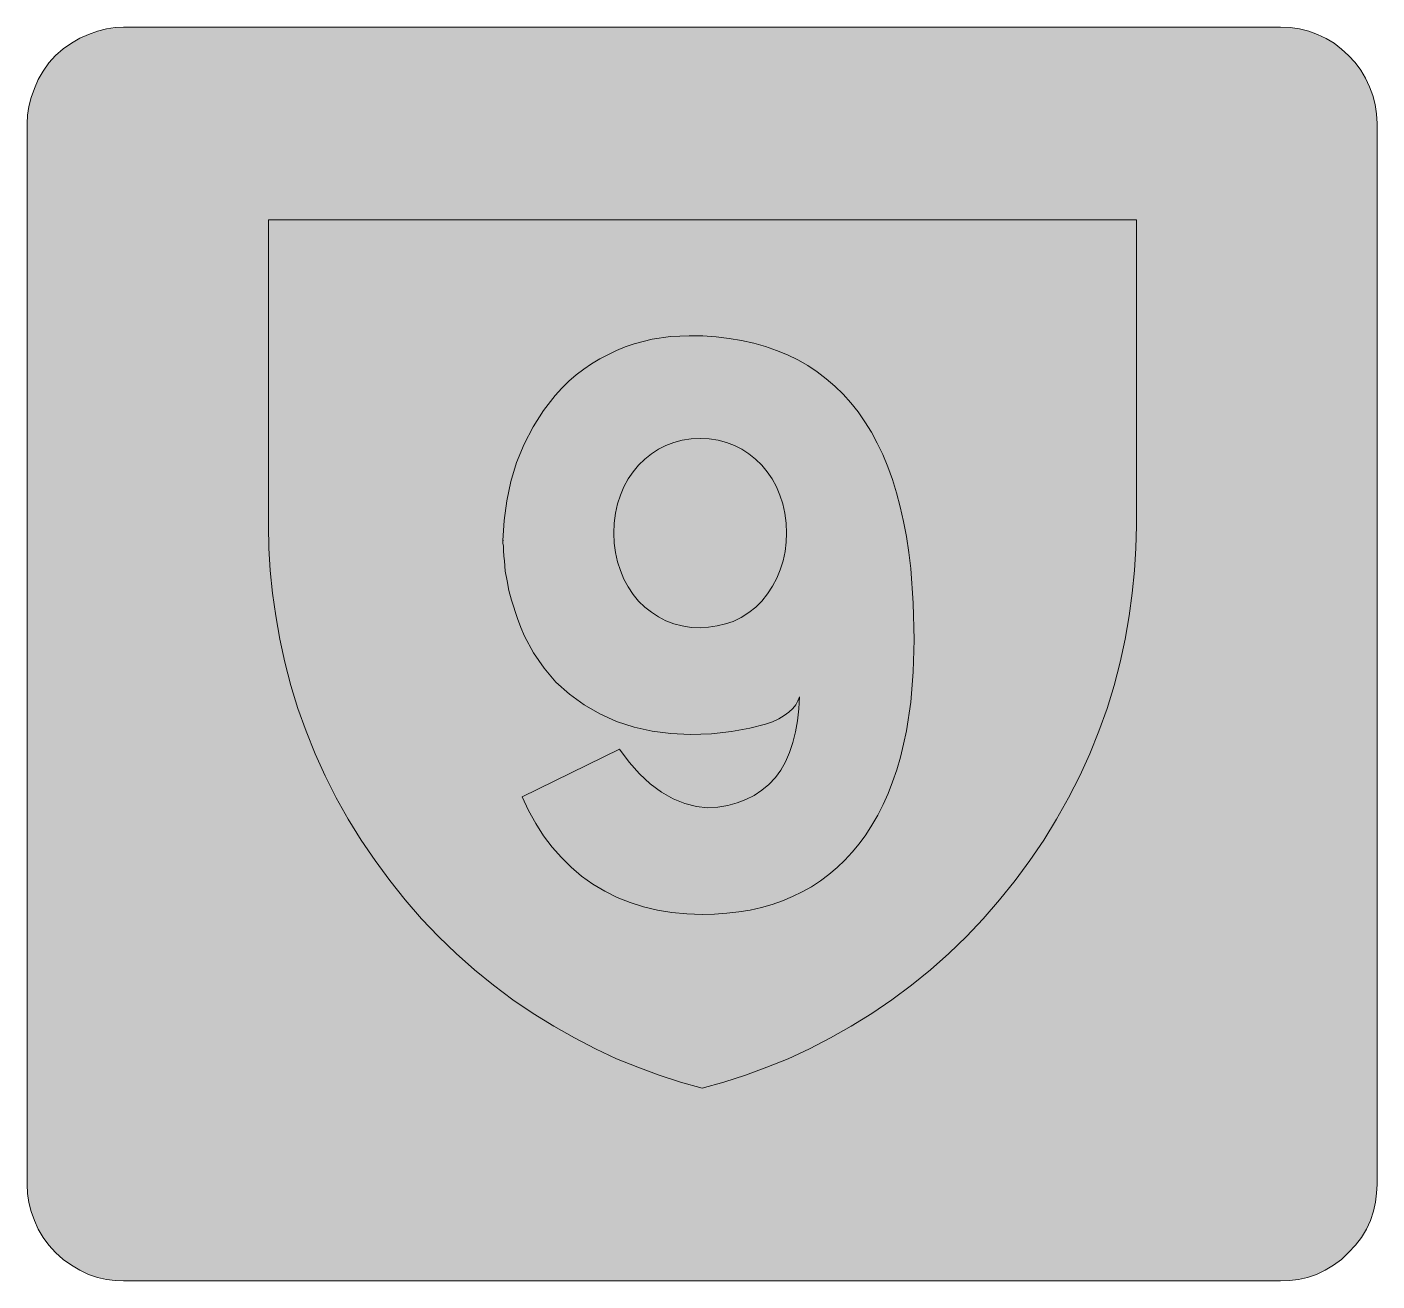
# Model space of a CAD drawing. Header units: metres. Extents: x 153 to 418, y 13 to 259.
import ezdxf

# ---------------------------------------------------------------- set-up
doc = ezdxf.new("R2010")
doc.units = ezdxf.units.M
for name, color, linetype, true_color in [('FILL_BLACK_000000', 7, 'Continuous', 0x000000), ('FILL_BLUE_0000FF', 7, 'Continuous', 0x0000ff), ('FILL_YELLOW_FFFF00', 7, 'Continuous', 0xffff00), ('STROKE_BLACK_000000', 7, 'Continuous', 0x000000)]:
    doc.layers.add(name, color=color, linetype=linetype, true_color=true_color)

msp = doc.modelspace()

# ---------------------------------------------------------------- hatches: boundary and pattern name
at = {"layer": 'FILL_BLACK_000000', "true_color": 0x000000}
h = msp.add_hatch(color=7, dxfattribs=at)
h.dxf.hatch_style = 1
h.paths.add_polyline_path([(247.11, 166.01), (247.92, 169.81), (249, 173.52), (250.49, 177.09), (252.24, 180.5), (254.27, 183.7), (256.56, 186.66), (257.88, 188.09), (259.25, 189.43), (260.69, 190.67), (262.19, 191.81), (263.73, 192.86), (265.32, 193.82), (268.62, 195.48), (270.32, 196.17), (272.06, 196.77), (275.6, 197.66), (279.2, 198.19), (282.84, 198.36), (285.53, 198.3), (288.15, 198.12), (290.68, 197.83), (293.13, 197.42), (295.5, 196.89), (297.78, 196.24), (299.98, 195.48), (302.1, 194.6), (304.13, 193.61), (306.08, 192.5), (307.94, 191.27), (309.72, 189.93), (311.41, 188.47), (313.02, 186.9), (314.53, 185.22), (315.96, 183.42), (317.3, 181.5), (318.55, 179.47), (319.71, 177.32), (320.79, 175.05), (321.78, 172.67), (322.68, 170.17), (323.49, 167.55), (324.22, 164.81), (324.86, 161.96), (325.41, 159), (325.88, 155.91), (326.26, 152.72), (326.77, 145.98), (326.94, 138.78), (326.77, 132.48), (326.27, 126.54), (325.42, 120.96), (324.87, 118.32), (324.24, 115.76), (323.52, 113.3), (322.72, 110.94), (321.84, 108.68), (320.87, 106.51), (319.81, 104.44), (318.67, 102.46), (317.45, 100.59), (316.14, 98.82), (314.78, 97.15), (313.35, 95.59), (311.83, 94.13), (310.24, 92.78), (308.57, 91.54), (306.83, 90.4), (305.01, 89.37), (303.11, 88.45), (301.14, 87.63), (299.1, 86.92), (296.99, 86.33), (294.8, 85.83), (292.55, 85.45), (290.22, 85.18), (287.82, 85.01), (285.36, 84.96), (282.37, 85.05), (279.46, 85.33), (276.64, 85.8), (273.91, 86.45), (271.27, 87.28), (268.73, 88.3), (266.29, 89.51), (263.94, 90.9), (261.77, 92.47), (259.72, 94.2), (257.8, 96.1), (256, 98.17), (254.32, 100.39), (252.78, 102.77), (251.36, 105.31), (250.08, 108), (269.16, 117.36), (271.09, 114.8), (273.1, 112.52), (275.21, 110.55), (277.44, 108.9), (279.73, 107.61), (282.01, 106.7), (284.25, 106.12), (286.44, 105.84), (288.48, 105.99), (290.42, 106.31), (292.25, 106.8), (293.98, 107.46), (295.59, 108.29), (297.1, 109.28), (298.49, 110.45), (299.76, 111.78), (300.8, 113.23), (301.74, 114.86), (302.54, 116.67), (303.18, 118.62), (303.68, 120.71), (304.08, 122.92), (304.34, 125.23), (304.44, 127.62), (304.16, 126.82), (303.73, 126.04), (303.14, 125.29), (302.39, 124.58), (301.49, 123.91), (300.42, 123.29), (299.18, 122.73), (297.78, 122.22), (294.72, 121.43), (291.12, 120.78), (287.21, 120.38), (283.02, 120.24), (279.28, 120.41), (275.62, 120.89), (272.06, 121.68), (268.62, 122.76), (265.35, 124.25), (262.28, 126.02), (259.41, 128.1), (256.74, 130.5), (254.42, 133.23), (252.35, 136.24), (250.59, 139.49), (249.84, 141.18), (249.18, 142.92), (247.99, 146.54), (247.53, 148.41), (247.2, 150.3), (246.8, 152.21), (246.66, 154.26), (246.5, 155.18), (246.48, 156.24), (246.48, 157.14), (246.3, 157.68), (246.3, 158.22), (246.57, 162.13), (247.11, 166.01)])
h.paths.add_polyline_path([(281.5, 177.87), (279.86, 177.45), (278.3, 176.87), (276.82, 176.13), (275.43, 175.24), (274.14, 174.19), (272.94, 172.98), (271.85, 171.7), (270.89, 170.29), (270.06, 168.77), (269.36, 167.13), (268.81, 165.39), (268.41, 163.56), (268.16, 161.65), (268.08, 159.66), (268.16, 157.73), (268.41, 155.86), (268.81, 154.05), (269.36, 152.33), (270.06, 150.68), (270.89, 149.13), (271.85, 147.68), (272.94, 146.34), (274.14, 145.19), (275.43, 144.16), (276.82, 143.26), (278.3, 142.52), (279.86, 141.92), (281.5, 141.48), (283.21, 141.21), (285, 141.12), (286.65, 141.22), (288.31, 141.48), (289.94, 141.88), (291.48, 142.38), (293.06, 143.15), (294.54, 144.09), (295.88, 145.16), (297.06, 146.34), (298.2, 147.75), (299.2, 149.27), (300.02, 150.85), (300.66, 152.46), (301.24, 154.24), (301.63, 156.06), (301.85, 157.88), (301.92, 159.66), (301.84, 161.65), (301.59, 163.56), (301.19, 165.39), (300.64, 167.13), (299.94, 168.77), (299.11, 170.29), (298.15, 171.7), (297.06, 172.98), (295.86, 174.19), (294.57, 175.24), (293.18, 176.13), (291.71, 176.87), (290.14, 177.45), (288.5, 177.87), (286.79, 178.12), (285, 178.2), (283.21, 178.12), (281.5, 177.87)], flags=16)
at = {"layer": 'FILL_BLUE_0000FF', "true_color": 0x0000ff}
h = msp.add_hatch(color=7, dxfattribs=at)
h.dxf.hatch_style = 1
h.paths.add_polyline_path([(400.64, 258.75), (402.49, 258.47), (404.29, 258.02), (406.03, 257.4), (407.69, 256.61), (409.26, 255.65), (410.73, 254.53), (412.08, 253.26), (413.35, 251.86), (414.47, 250.37), (415.43, 248.79), (416.22, 247.14), (416.84, 245.42), (417.29, 243.64), (417.57, 241.81), (417.66, 239.94), (417.66, 32.04), (417.59, 30.36), (417.37, 28.6), (416.98, 26.8), (416.4, 25.02), (415.62, 23.3), (414.65, 21.67), (413.46, 20.13), (412.08, 18.72), (410.67, 17.36), (409.13, 16.22), (407.5, 15.25), (405.78, 14.4), (404.03, 13.82), (402.27, 13.43), (400.52, 13.21), (398.76, 13.14), (171.96, 13.14), (170.31, 13.21), (168.61, 13.43), (166.87, 13.82), (165.12, 14.4), (163.4, 15.25), (161.75, 16.22), (160.16, 17.36), (158.64, 18.72), (157.36, 20.13), (156.23, 21.67), (155.27, 23.3), (154.5, 25.02), (153.9, 26.78), (153.44, 28.53), (153.16, 30.29), (153.06, 32.04), (153.06, 239.94), (153.16, 241.59), (153.44, 243.29), (153.9, 245.03), (154.5, 246.78), (155.27, 248.53), (156.23, 250.22), (157.36, 251.82), (158.64, 253.26), (160.16, 254.54), (161.75, 255.67), (163.4, 256.63), (165.12, 257.4), (166.87, 258), (168.61, 258.46), (170.31, 258.74), (171.96, 258.84), (398.76, 258.84), (400.64, 258.75)])
at = {"layer": 'FILL_YELLOW_FFFF00', "true_color": 0xffff00}
h = msp.add_hatch(color=7, dxfattribs=at)
h.dxf.hatch_style = 1
h.paths.add_polyline_path([(281.17, 52.12), (276.99, 53.48), (272.8, 55.02), (268.62, 56.7), (264.47, 58.66), (260.36, 60.77), (256.29, 63.05), (252.24, 65.52), (248.31, 68.23), (244.49, 71.09), (240.78, 74.11), (237.19, 77.29), (233.72, 80.62), (230.4, 84.12), (227.2, 87.79), (224.16, 91.62), (221.28, 95.52), (218.56, 99.54), (216.03, 103.65), (213.67, 107.84), (211.51, 112.11), (209.53, 116.45), (207.75, 120.84), (206.16, 125.28), (204.78, 129.84), (203.59, 134.37), (202.62, 138.9), (201.84, 143.46), (201.16, 147.91), (200.71, 152.35), (200.47, 156.75), (200.4, 161.1), (200.4, 221.04), (370.5, 221.04), (370.5, 161.1), (370.4, 156.75), (370.12, 152.35), (369.66, 147.91), (369.06, 143.46), (368.28, 138.9), (367.3, 134.37), (366.12, 129.84), (364.74, 125.28), (363.15, 120.84), (361.37, 116.45), (359.39, 112.11), (357.22, 107.84), (354.87, 103.65), (352.34, 99.54), (349.62, 95.52), (346.74, 91.62), (343.7, 87.79), (340.5, 84.12), (337.18, 80.62), (333.71, 77.29), (330.12, 74.11), (326.41, 71.09), (322.59, 68.23), (318.66, 65.52), (314.61, 63.05), (310.54, 60.77), (306.43, 58.66), (302.28, 56.7), (298.09, 55.02), (293.89, 53.48), (289.65, 52.12), (285.36, 50.94), (281.17, 52.12)])

# ---------------------------------------------------------------- linework, layer by layer
at = {"layer": 'FILL_BLACK_000000', "lineweight": 0, "true_color": 0x000000}
for points in [[(247.11, 166.01), (247.92, 169.81), (249, 173.52), (250.49, 177.09), (252.24, 180.5), (254.27, 183.7), (256.56, 186.66), (257.88, 188.09), (259.25, 189.43), (260.69, 190.67), (262.19, 191.81), (263.73, 192.86), (265.32, 193.82), (268.62, 195.48), (270.32, 196.17), (272.06, 196.77), (275.6, 197.66), (279.2, 198.19), (282.84, 198.36), (285.53, 198.3), (288.15, 198.12), (290.68, 197.83), (293.13, 197.42), (295.5, 196.89), (297.78, 196.24), (299.98, 195.48), (302.1, 194.6), (304.13, 193.61), (306.08, 192.5), (307.94, 191.27), (309.72, 189.93), (311.41, 188.47), (313.02, 186.9), (314.53, 185.22), (315.96, 183.42), (317.3, 181.5), (318.55, 179.47), (319.71, 177.32), (320.79, 175.05), (321.78, 172.67), (322.68, 170.17), (323.49, 167.55), (324.22, 164.81), (324.86, 161.96), (325.41, 159), (325.88, 155.91), (326.26, 152.72), (326.77, 145.98), (326.94, 138.78), (326.77, 132.48), (326.27, 126.54), (325.42, 120.96), (324.87, 118.32), (324.24, 115.76), (323.52, 113.3), (322.72, 110.94), (321.84, 108.68), (320.87, 106.51), (319.81, 104.44), (318.67, 102.46), (317.45, 100.59), (316.14, 98.82), (314.78, 97.15), (313.35, 95.59), (311.83, 94.13), (310.24, 92.78), (308.57, 91.54), (306.83, 90.4), (305.01, 89.37), (303.11, 88.45), (301.14, 87.63), (299.1, 86.92), (296.99, 86.33), (294.8, 85.83), (292.55, 85.45), (290.22, 85.18), (287.82, 85.01), (285.36, 84.96), (282.37, 85.05), (279.46, 85.33), (276.64, 85.8), (273.91, 86.45), (271.27, 87.28), (268.73, 88.3), (266.29, 89.51), (263.94, 90.9), (261.77, 92.47), (259.72, 94.2), (257.8, 96.1), (256, 98.17), (254.32, 100.39), (252.78, 102.77), (251.36, 105.31), (250.08, 108), (269.16, 117.36), (271.09, 114.8), (273.1, 112.52), (275.21, 110.55), (277.44, 108.9), (279.73, 107.61), (282.01, 106.7), (284.25, 106.12), (286.44, 105.84), (288.48, 105.99), (290.42, 106.31), (292.25, 106.8), (293.98, 107.46), (295.59, 108.29), (297.1, 109.28), (298.49, 110.45), (299.76, 111.78), (300.8, 113.23), (301.74, 114.86), (302.54, 116.67), (303.18, 118.62), (303.68, 120.71), (304.08, 122.92), (304.34, 125.23), (304.44, 127.62), (304.16, 126.82), (303.73, 126.04), (303.14, 125.29), (302.39, 124.58), (301.49, 123.91), (300.42, 123.29), (299.18, 122.73), (297.78, 122.22), (294.72, 121.43), (291.12, 120.78), (287.21, 120.38), (283.02, 120.24), (279.28, 120.41), (275.62, 120.89), (272.06, 121.68), (268.62, 122.76), (265.35, 124.25), (262.28, 126.02), (259.41, 128.1), (256.74, 130.5), (254.42, 133.23), (252.35, 136.24), (250.59, 139.49), (249.84, 141.18), (249.18, 142.92), (247.99, 146.54), (247.53, 148.41), (247.2, 150.3), (246.8, 152.21), (246.66, 154.26), (246.5, 155.18), (246.48, 156.24), (246.48, 157.14), (246.3, 157.68), (246.3, 158.22), (246.57, 162.13)], [(281.5, 177.87), (279.86, 177.45), (278.3, 176.87), (276.82, 176.13), (275.43, 175.24), (274.14, 174.19), (272.94, 172.98), (271.85, 171.7), (270.89, 170.29), (270.06, 168.77), (269.36, 167.13), (268.81, 165.39), (268.41, 163.56), (268.16, 161.65), (268.08, 159.66), (268.16, 157.73), (268.41, 155.86), (268.81, 154.05), (269.36, 152.33), (270.06, 150.68), (270.89, 149.13), (271.85, 147.68), (272.94, 146.34), (274.14, 145.19), (275.43, 144.16), (276.82, 143.26), (278.3, 142.52), (279.86, 141.92), (281.5, 141.48), (283.21, 141.21), (285, 141.12), (286.65, 141.22), (288.31, 141.48), (289.94, 141.88), (291.48, 142.38), (293.06, 143.15), (294.54, 144.09), (295.88, 145.16), (297.06, 146.34), (298.2, 147.75), (299.2, 149.27), (300.02, 150.85), (300.66, 152.46), (301.24, 154.24), (301.63, 156.06), (301.85, 157.88), (301.92, 159.66), (301.84, 161.65), (301.59, 163.56), (301.19, 165.39), (300.64, 167.13), (299.94, 168.77), (299.11, 170.29), (298.15, 171.7), (297.06, 172.98), (295.86, 174.19), (294.57, 175.24), (293.18, 176.13), (291.71, 176.87), (290.14, 177.45), (288.5, 177.87), (286.79, 178.12), (285, 178.2), (283.21, 178.12)]]:
    msp.add_lwpolyline(points, close=True, dxfattribs=at)
at = {"layer": 'FILL_BLUE_0000FF', "lineweight": 0, "true_color": 0x0000ff}
msp.add_lwpolyline([(400.64, 258.75), (402.49, 258.47), (404.29, 258.02), (406.03, 257.4), (407.69, 256.61), (409.26, 255.65), (410.73, 254.53), (412.08, 253.26), (413.35, 251.86), (414.47, 250.37), (415.43, 248.79), (416.22, 247.14), (416.84, 245.42), (417.29, 243.64), (417.57, 241.81), (417.66, 239.94), (417.66, 32.04), (417.59, 30.36), (417.37, 28.6), (416.98, 26.8), (416.4, 25.02), (415.62, 23.3), (414.65, 21.67), (413.46, 20.13), (412.08, 18.72), (410.67, 17.36), (409.13, 16.22), (407.5, 15.25), (405.78, 14.4), (404.03, 13.82), (402.27, 13.43), (400.52, 13.21), (398.76, 13.14), (171.96, 13.14), (170.31, 13.21), (168.61, 13.43), (166.87, 13.82), (165.12, 14.4), (163.4, 15.25), (161.75, 16.22), (160.16, 17.36), (158.64, 18.72), (157.36, 20.13), (156.23, 21.67), (155.27, 23.3), (154.5, 25.02), (153.9, 26.78), (153.44, 28.53), (153.16, 30.29), (153.06, 32.04), (153.06, 239.94), (153.16, 241.59), (153.44, 243.29), (153.9, 245.03), (154.5, 246.78), (155.27, 248.53), (156.23, 250.22), (157.36, 251.82), (158.64, 253.26), (160.16, 254.54), (161.75, 255.67), (163.4, 256.63), (165.12, 257.4), (166.87, 258), (168.61, 258.46), (170.31, 258.74), (171.96, 258.84), (398.76, 258.84)], close=True, dxfattribs=at)
at = {"layer": 'FILL_YELLOW_FFFF00', "lineweight": 0, "true_color": 0xffff00}
msp.add_lwpolyline([(281.17, 52.12), (276.99, 53.48), (272.8, 55.02), (268.62, 56.7), (264.47, 58.66), (260.36, 60.77), (256.29, 63.05), (252.24, 65.52), (248.31, 68.23), (244.49, 71.09), (240.78, 74.11), (237.19, 77.29), (233.72, 80.62), (230.4, 84.12), (227.2, 87.79), (224.16, 91.62), (221.28, 95.52), (218.56, 99.54), (216.03, 103.65), (213.67, 107.84), (211.51, 112.11), (209.53, 116.45), (207.75, 120.84), (206.16, 125.28), (204.78, 129.84), (203.59, 134.37), (202.62, 138.9), (201.84, 143.46), (201.16, 147.91), (200.71, 152.35), (200.47, 156.75), (200.4, 161.1), (200.4, 221.04), (370.5, 221.04), (370.5, 161.1), (370.4, 156.75), (370.12, 152.35), (369.66, 147.91), (369.06, 143.46), (368.28, 138.9), (367.3, 134.37), (366.12, 129.84), (364.74, 125.28), (363.15, 120.84), (361.37, 116.45), (359.39, 112.11), (357.22, 107.84), (354.87, 103.65), (352.34, 99.54), (349.62, 95.52), (346.74, 91.62), (343.7, 87.79), (340.5, 84.12), (337.18, 80.62), (333.71, 77.29), (330.12, 74.11), (326.41, 71.09), (322.59, 68.23), (318.66, 65.52), (314.61, 63.05), (310.54, 60.77), (306.43, 58.66), (302.28, 56.7), (298.09, 55.02), (293.89, 53.48), (289.65, 52.12), (285.36, 50.94)], close=True, dxfattribs=at)
at = {"layer": 'STROKE_BLACK_000000', "lineweight": 0, "true_color": 0x000000}
msp.add_lwpolyline([(246.3, 158.22), (246.48, 158.22)], dxfattribs=at)
msp.add_lwpolyline([(246.3, 158.22), (246.48, 158.22)], dxfattribs=at)
msp.add_lwpolyline([(246.3, 158.22), (246.48, 158.22)], dxfattribs=at)
msp.add_lwpolyline([(246.3, 158.22), (246.48, 158.22)], dxfattribs=at)
msp.add_lwpolyline([(246.3, 158.22), (246.48, 158.22)], dxfattribs=at)
msp.add_lwpolyline([(246.3, 158.22), (246.48, 158.22)], dxfattribs=at)
msp.add_lwpolyline([(246.3, 158.22), (246.48, 158.22)], dxfattribs=at)
msp.add_lwpolyline([(246.3, 158.22), (246.48, 158.22)], dxfattribs=at)

doc.saveas('drawing.dxf')
